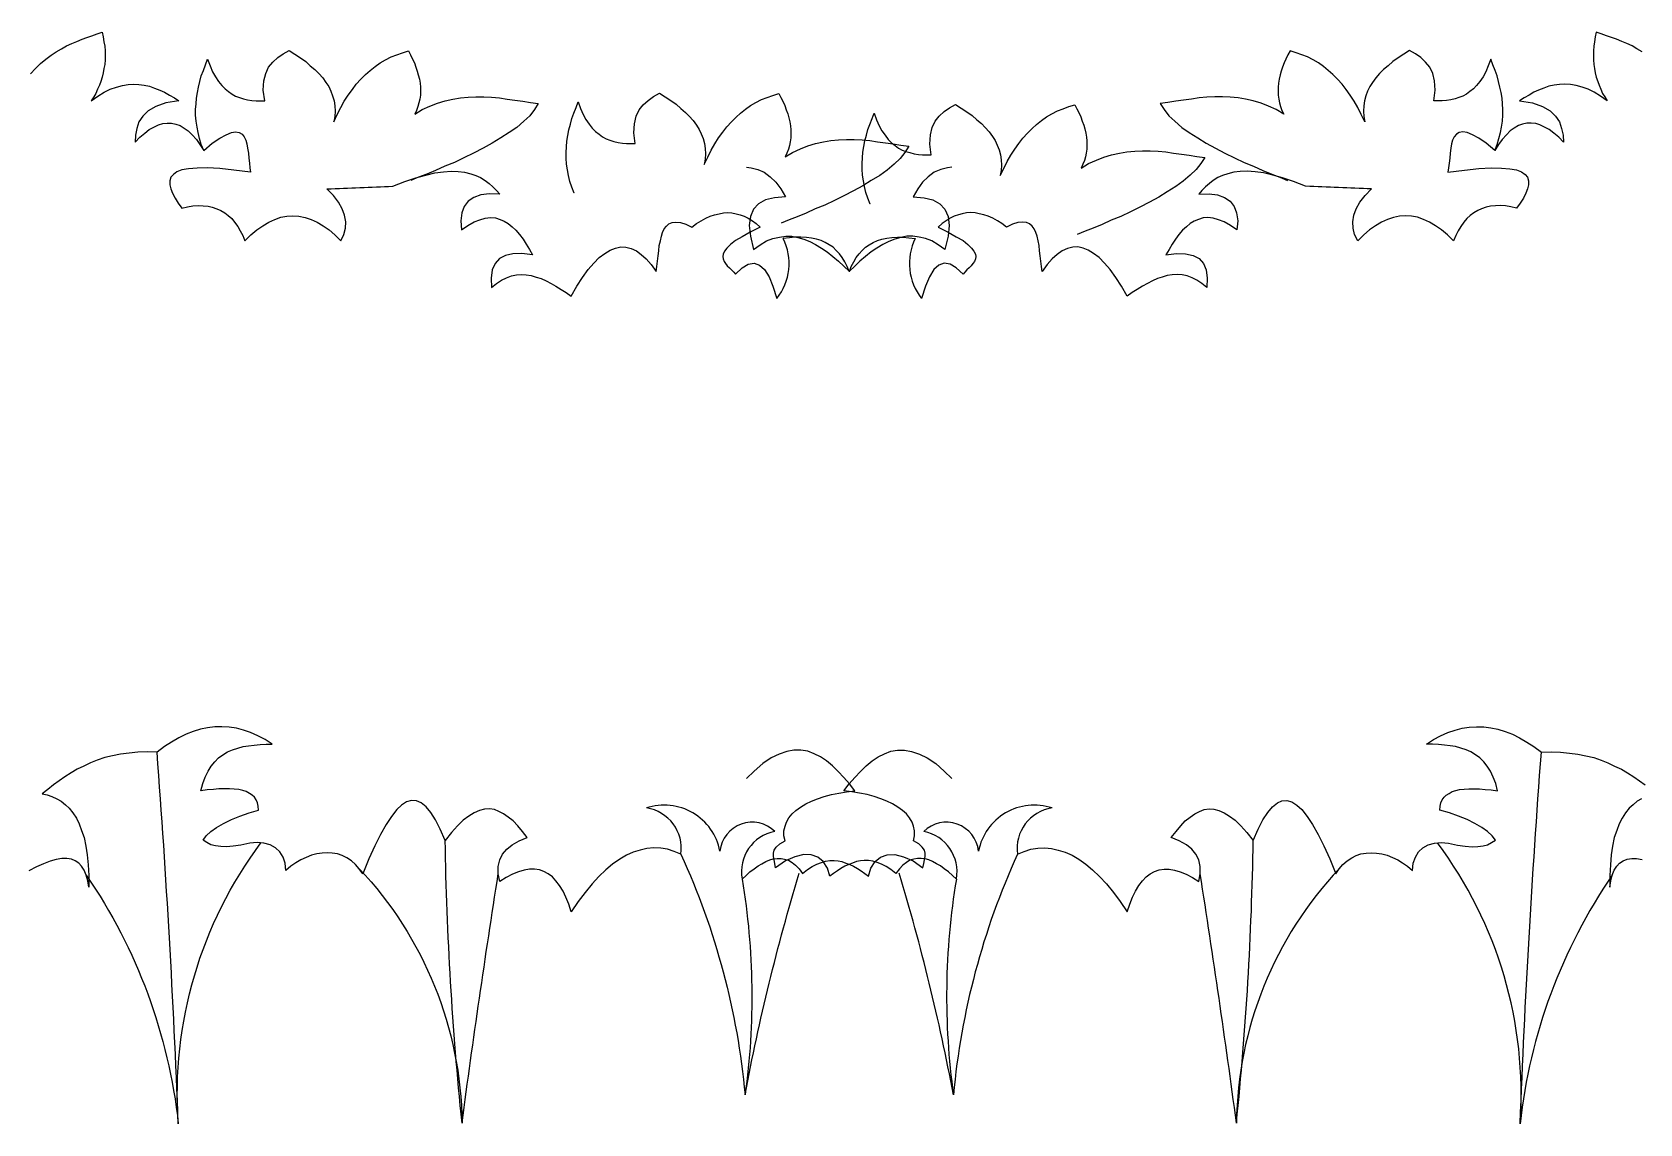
# Model space of a CAD drawing. Extents: x -24232 to 27340, y -23039 to 23489.
# Drawn here: x 10316 to 10945, y -22219 to -21792 of the extents above; entities that cross this region are included whole.
import ezdxf

# ---------------------------------------------------------------- set-up
doc = ezdxf.new("R2010")
doc.units = 0
doc.header["$LTSCALE"] = 10
doc.layers.add('3', color=3, linetype='CONTINUOUS')

msp = doc.modelspace()

# ---------------------------------------------------------------- linework, layer by layer
at = {"layer": '3', "color": 11}
for points in [[(10315.49, -21808.57), (10317.57, -21806.5), (10319.5, -21804.56), (10321.58, -21802.76), (10323.66, -21801.24), (10325.59, -21799.99), (10327.67, -21798.75), (10329.61, -21797.64), (10331.68, -21796.67), (10333.62, -21795.84), (10335.7, -21795.01), (10337.63, -21794.32), (10339.57, -21793.63), (10341.65, -21792.93), (10343.59, -21792.24), (10343.59, -21792.24), (10344, -21794.04), (10344.28, -21795.98), (10344.56, -21797.78), (10344.69, -21799.58), (10344.69, -21801.38), (10344.69, -21803.04), (10344.56, -21804.84), (10344.28, -21806.5), (10344, -21808.16), (10343.59, -21809.82), (10343.03, -21811.48), (10342.48, -21813), (10341.79, -21814.53), (10341.1, -21816.19), (10340.26, -21817.57), (10339.3, -21819.09), (10339.3, -21819.09), (10341.93, -21817.29), (10344.42, -21815.77), (10346.77, -21814.53), (10349.12, -21813.7), (10351.48, -21813.14), (10353.69, -21812.73), (10355.9, -21812.59), (10357.98, -21812.73), (10360.06, -21813), (10362.13, -21813.42), (10364.07, -21814.11), (10366.15, -21814.94), (10367.95, -21815.77), (10369.88, -21816.88), (10371.82, -21817.99), (10373.62, -21819.09), (10373.62, -21819.09), (10368.5, -21819.92), (10364.62, -21821.31), (10361.58, -21822.97), (10359.5, -21825.04), (10357.98, -21827.26), (10357.15, -21829.89), (10356.6, -21832.52), (10356.46, -21835.29), (10356.46, -21835.29), (10358.26, -21833.35), (10360.2, -21831.69), (10362, -21830.3), (10363.79, -21829.34), (10365.59, -21828.5), (10367.25, -21827.95), (10369.05, -21827.81), (10370.71, -21827.81), (10372.38, -21828.23), (10374.04, -21828.78), (10375.7, -21829.75), (10377.22, -21830.86), (10378.74, -21832.38), (10380.4, -21834.18), (10381.79, -21836.12), (10383.31, -21838.47), (10383.31, -21838.47), (10386.63, -21835.7), (10389.54, -21833.76), (10392.03, -21832.38), (10394.11, -21831.55), (10395.77, -21831.27), (10397.15, -21831.55), (10398.26, -21832.1), (10399.09, -21833.21), (10399.78, -21834.46), (10400.2, -21835.98), (10400.47, -21837.64), (10400.75, -21839.58), (10400.89, -21841.52), (10401.16, -21843.45), (10401.3, -21845.25), (10401.58, -21847.05), (10401.58, -21847.05), (10395.07, -21846.22), (10389.54, -21845.53), (10384.69, -21845.25), (10380.68, -21845.39), (10377.36, -21845.67), (10374.73, -21846.08), (10372.79, -21846.91), (10371.41, -21847.88), (10370.44, -21848.99), (10370.02, -21850.37), (10370.02, -21851.9), (10370.44, -21853.56), (10371.13, -21855.22), (10372.1, -21857.16), (10373.34, -21859.09), (10374.73, -21861.03), (10374.73, -21861.03), (10376.94, -21860.62), (10379.02, -21860.2), (10381.1, -21860.06), (10383.03, -21860.2), (10384.97, -21860.34), (10386.63, -21860.75), (10388.43, -21861.31), (10389.95, -21862), (10391.48, -21862.97), (10392.86, -21863.94), (10394.24, -21865.18), (10395.35, -21866.57), (10396.6, -21868.23), (10397.57, -21869.89), (10398.54, -21871.83), (10399.37, -21873.9), (10399.37, -21873.9), (10401.72, -21871.55), (10404.07, -21869.61), (10406.42, -21867.95), (10408.78, -21866.57), (10411.13, -21865.46), (10413.48, -21864.63), (10415.84, -21864.21), (10418.19, -21864.08), (10420.54, -21864.21), (10422.9, -21864.77), (10425.25, -21865.46), (10427.6, -21866.57), (10429.95, -21867.95), (10432.31, -21869.61), (10434.52, -21871.55), (10436.87, -21873.9), (10436.87, -21873.9), (10438.12, -21871.41), (10438.67, -21868.92), (10438.81, -21866.43), (10438.4, -21863.8), (10437.43, -21861.31), (10436.04, -21858.68), (10433.97, -21856.19), (10431.48, -21853.56), (10431.48, -21853.56), (10433.14, -21853.56), (10434.66, -21853.42), (10436.32, -21853.42), (10437.98, -21853.28), (10439.5, -21853.28), (10441.17, -21853.14), (10442.69, -21853.14), (10444.35, -21853), (10446.01, -21853), (10447.53, -21852.87), (10449.19, -21852.87), (10450.85, -21852.73), (10452.38, -21852.73), (10454.04, -21852.59), (10455.56, -21852.59), (10457.22, -21852.45), (10457.22, -21852.45), (10461.93, -21850.65), (10466.22, -21849.27), (10470.09, -21848.16), (10473.69, -21847.33), (10477.01, -21846.91), (10480.06, -21846.64), (10482.83, -21846.78), (10485.32, -21847.05), (10487.67, -21847.61), (10489.75, -21848.3), (10491.55, -21849.13), (10493.35, -21850.24), (10494.87, -21851.48), (10496.39, -21852.73), (10497.77, -21854.11), (10499.02, -21855.63), (10499.02, -21855.63), (10495.01, -21855.49), (10491.68, -21855.91), (10488.92, -21856.88), (10486.7, -21858.4), (10485.18, -21860.48), (10484.21, -21862.97), (10483.8, -21866.01), (10484.07, -21869.61), (10484.07, -21869.61), (10486.56, -21867.81), (10489.05, -21866.43), (10491.27, -21865.6), (10493.35, -21865.05), (10495.42, -21864.77), (10497.36, -21864.91), (10499.16, -21865.46), (10500.82, -21866.15), (10502.34, -21867.12), (10503.86, -21868.37), (10505.39, -21869.75), (10506.77, -21871.41), (10508.16, -21873.21), (10509.4, -21875.15), (10510.65, -21877.23), (10511.89, -21879.3), (10511.89, -21879.3), (10507.74, -21878.75), (10504.14, -21878.89), (10501.23, -21879.58), (10498.88, -21880.82), (10497.22, -21882.76), (10496.11, -21885.25), (10495.7, -21888.44), (10495.84, -21892.17), (10495.84, -21892.17), (10497.77, -21890.51), (10499.71, -21889.27), (10501.65, -21888.3), (10503.59, -21887.61), (10505.53, -21887.19), (10507.46, -21887.05), (10509.4, -21887.19), (10511.34, -21887.47), (10513.28, -21888.02), (10515.21, -21888.57), (10517.15, -21889.54), (10519.09, -21890.51), (10521.03, -21891.62), (10523.1, -21892.87), (10525.04, -21894.11), (10526.98, -21895.5), (10526.98, -21895.5), (10529.19, -21891.62), (10531.41, -21888.16), (10533.62, -21885.11), (10535.84, -21882.62), (10537.91, -21880.41), (10540.13, -21878.75), (10542.2, -21877.5), (10544.28, -21876.67), (10546.36, -21876.26), (10548.29, -21876.39), (10550.37, -21876.81), (10552.45, -21877.78), (10554.38, -21879.16), (10556.32, -21880.96), (10558.26, -21883.18), (10560.2, -21885.81), (10560.2, -21885.81), (10560.47, -21883.87), (10560.75, -21881.79), (10561.03, -21879.72), (10561.3, -21877.78), (10561.44, -21875.7), (10561.86, -21873.9), (10562.27, -21872.1), (10562.69, -21870.58), (10563.38, -21869.2), (10564.21, -21868.09), (10565.18, -21867.26), (10566.43, -21866.71), (10567.95, -21866.57), (10569.75, -21866.71), (10571.82, -21867.4), (10574.18, -21868.51), (10574.18, -21868.51), (10575.98, -21867.12), (10577.78, -21866.01), (10579.57, -21865.05), (10581.37, -21864.21), (10583.03, -21863.66), (10584.83, -21863.25), (10586.5, -21862.97), (10588.16, -21862.83), (10589.82, -21862.97), (10591.48, -21863.25), (10593, -21863.66), (10594.66, -21864.21), (10596.18, -21865.05), (10597.84, -21866.01), (10599.37, -21867.12), (10600.89, -21868.51), (10600.89, -21868.51), (10597.01, -21870.44), (10593.83, -21872.24), (10591.2, -21873.76), (10589.26, -21875.29), (10587.88, -21876.67), (10586.91, -21877.92), (10586.36, -21879.02), (10586.22, -21879.99), (10586.36, -21880.96), (10586.77, -21881.93), (10587.33, -21882.76), (10588.02, -21883.59), (10588.85, -21884.42), (10589.68, -21885.25), (10590.51, -21886.08), (10591.2, -21886.91), (10591.2, -21886.91), (10593.83, -21884.42), (10596.18, -21883.04), (10598.54, -21882.62), (10600.61, -21883.32), (10602.55, -21885.11), (10604.35, -21887.88), (10605.87, -21891.62), (10607.4, -21896.46)], [(10945.8, -21799.99), (10943.72, -21798.75), (10941.79, -21797.64), (10939.71, -21796.67), (10937.77, -21795.84), (10935.7, -21795.01), (10933.76, -21794.32), (10931.82, -21793.63), (10929.74, -21792.93), (10927.81, -21792.24), (10927.81, -21792.24), (10927.39, -21794.04), (10927.11, -21795.98), (10926.84, -21797.78), (10926.7, -21799.58), (10926.7, -21801.38), (10926.7, -21803.04), (10926.84, -21804.84), (10927.11, -21806.5), (10927.39, -21808.16), (10927.81, -21809.82), (10928.36, -21811.48), (10928.91, -21813), (10929.61, -21814.53), (10930.3, -21816.19), (10931.13, -21817.57), (10932.1, -21819.09), (10932.1, -21819.09), (10929.47, -21817.29), (10926.98, -21815.77), (10924.62, -21814.53), (10922.27, -21813.7), (10919.92, -21813.14), (10917.7, -21812.73), (10915.49, -21812.59), (10913.41, -21812.73), (10911.34, -21813), (10909.26, -21813.42), (10907.32, -21814.11), (10905.25, -21814.94), (10903.45, -21815.77), (10901.51, -21816.88), (10899.57, -21817.99), (10897.77, -21819.09), (10897.77, -21819.09), (10902.89, -21819.92), (10906.77, -21821.31), (10909.81, -21822.97), (10911.89, -21825.04), (10913.41, -21827.26), (10914.24, -21829.89), (10914.8, -21832.52), (10914.93, -21835.29), (10914.93, -21835.29), (10913.14, -21833.35), (10911.2, -21831.69), (10909.4, -21830.3), (10907.6, -21829.34), (10905.8, -21828.5), (10904.14, -21827.95), (10902.34, -21827.81), (10900.68, -21827.81), (10899.02, -21828.23), (10897.36, -21828.78), (10895.7, -21829.75), (10894.17, -21830.86), (10892.65, -21832.38), (10890.99, -21834.18), (10889.61, -21836.12), (10888.08, -21838.47), (10888.08, -21838.47), (10884.76, -21835.7), (10881.85, -21833.76), (10879.36, -21832.38), (10877.29, -21831.55), (10875.63, -21831.27), (10874.24, -21831.55), (10873.14, -21832.1), (10872.3, -21833.21), (10871.61, -21834.46), (10871.2, -21835.98), (10870.92, -21837.64), (10870.64, -21839.58), (10870.51, -21841.52), (10870.23, -21843.45), (10870.09, -21845.25), (10869.81, -21847.05), (10869.81, -21847.05), (10876.32, -21846.22), (10881.85, -21845.53), (10886.7, -21845.25), (10890.71, -21845.39), (10894.03, -21845.67), (10896.66, -21846.08), (10898.6, -21846.91), (10899.99, -21847.88), (10900.96, -21848.99), (10901.37, -21850.37), (10901.37, -21851.9), (10900.96, -21853.56), (10900.26, -21855.22), (10899.29, -21857.16), (10898.05, -21859.09), (10896.66, -21861.03), (10896.66, -21861.03), (10894.45, -21860.62), (10892.37, -21860.2), (10890.3, -21860.06), (10888.36, -21860.2), (10886.42, -21860.34), (10884.76, -21860.75), (10882.96, -21861.31), (10881.44, -21862), (10879.92, -21862.97), (10878.53, -21863.94), (10877.15, -21865.18), (10876.04, -21866.57), (10874.8, -21868.23), (10873.83, -21869.89), (10872.86, -21871.83), (10872.03, -21873.9), (10872.03, -21873.9), (10869.67, -21871.55), (10867.32, -21869.61), (10864.97, -21867.95), (10862.62, -21866.57), (10860.26, -21865.46), (10857.91, -21864.63), (10855.56, -21864.21), (10853.2, -21864.08), (10850.85, -21864.21), (10848.5, -21864.77), (10846.15, -21865.46), (10843.79, -21866.57), (10841.44, -21867.95), (10839.09, -21869.61), (10836.87, -21871.55), (10834.52, -21873.9), (10834.52, -21873.9), (10833.27, -21871.41), (10832.72, -21868.92), (10832.58, -21866.43), (10833, -21863.8), (10833.97, -21861.31), (10835.35, -21858.68), (10837.43, -21856.19), (10839.92, -21853.56), (10839.92, -21853.56), (10838.26, -21853.56), (10836.73, -21853.42), (10835.07, -21853.42), (10833.41, -21853.28), (10831.89, -21853.28), (10830.23, -21853.14), (10828.71, -21853.14), (10827.04, -21853), (10825.38, -21853), (10823.86, -21852.87), (10822.2, -21852.87), (10820.54, -21852.73), (10819.02, -21852.73), (10817.36, -21852.59), (10815.83, -21852.59), (10814.17, -21852.45), (10814.17, -21852.45), (10809.47, -21850.65), (10805.18, -21849.27), (10801.3, -21848.16), (10797.7, -21847.33), (10794.38, -21846.91), (10791.34, -21846.64), (10788.57, -21846.78), (10786.08, -21847.05), (10783.72, -21847.61), (10781.65, -21848.3), (10779.85, -21849.13), (10778.05, -21850.24), (10776.53, -21851.48), (10775, -21852.73), (10773.62, -21854.11), (10772.37, -21855.63), (10772.37, -21855.63), (10776.39, -21855.49), (10779.71, -21855.91), (10782.48, -21856.88), (10784.69, -21858.4), (10786.21, -21860.48), (10787.18, -21862.97), (10787.6, -21866.01), (10787.32, -21869.61), (10787.32, -21869.61), (10784.83, -21867.81), (10782.34, -21866.43), (10780.12, -21865.6), (10778.05, -21865.05), (10775.97, -21864.77), (10774.03, -21864.91), (10772.23, -21865.46), (10770.57, -21866.15), (10769.05, -21867.12), (10767.53, -21868.37), (10766.01, -21869.75), (10764.62, -21871.41), (10763.24, -21873.21), (10761.99, -21875.15), (10760.75, -21877.23), (10759.5, -21879.3), (10759.5, -21879.3), (10763.65, -21878.75), (10767.25, -21878.89), (10770.16, -21879.58), (10772.51, -21880.82), (10774.17, -21882.76), (10775.28, -21885.25), (10775.69, -21888.44), (10775.56, -21892.17), (10775.56, -21892.17), (10773.62, -21890.51), (10771.68, -21889.27), (10769.74, -21888.3), (10767.81, -21887.61), (10765.87, -21887.19), (10763.93, -21887.05), (10761.99, -21887.19), (10760.05, -21887.47), (10758.12, -21888.02), (10756.18, -21888.57), (10754.24, -21889.54), (10752.3, -21890.51), (10750.37, -21891.62), (10748.29, -21892.87), (10746.35, -21894.11), (10744.41, -21895.5), (10744.41, -21895.5), (10742.2, -21891.62), (10739.99, -21888.16), (10737.77, -21885.11), (10735.56, -21882.62), (10733.48, -21880.41), (10731.27, -21878.75), (10729.19, -21877.5), (10727.11, -21876.67), (10725.04, -21876.26), (10723.1, -21876.39), (10721.02, -21876.81), (10718.95, -21877.78), (10717.01, -21879.16), (10715.07, -21880.96), (10713.13, -21883.18), (10711.2, -21885.81), (10711.2, -21885.81), (10710.92, -21883.87), (10710.64, -21881.79), (10710.37, -21879.72), (10710.09, -21877.78), (10709.95, -21875.7), (10709.54, -21873.9), (10709.12, -21872.1), (10708.7, -21870.58), (10708.01, -21869.2), (10707.18, -21868.09), (10706.21, -21867.26), (10704.97, -21866.71), (10703.45, -21866.57), (10701.65, -21866.71), (10699.57, -21867.4), (10697.22, -21868.51), (10697.22, -21868.51), (10695.42, -21867.12), (10693.62, -21866.01), (10691.82, -21865.05), (10690.02, -21864.21), (10688.36, -21863.66), (10686.56, -21863.25), (10684.9, -21862.97), (10683.24, -21862.83), (10681.58, -21862.97), (10679.92, -21863.25), (10678.39, -21863.66), (10676.73, -21864.21), (10675.21, -21865.05), (10673.55, -21866.01), (10672.03, -21867.12), (10670.5, -21868.51), (10670.5, -21868.51), (10674.38, -21870.44), (10677.56, -21872.24), (10680.19, -21873.76), (10682.13, -21875.29), (10683.51, -21876.67), (10684.48, -21877.92), (10685.04, -21879.02), (10685.17, -21879.99), (10685.04, -21880.96), (10684.62, -21881.93), (10684.07, -21882.76), (10683.38, -21883.59), (10682.55, -21884.42), (10681.71, -21885.25), (10680.88, -21886.08), (10680.19, -21886.91), (10680.19, -21886.91), (10677.56, -21884.42), (10675.21, -21883.04), (10672.86, -21882.62), (10670.78, -21883.32), (10668.84, -21885.11), (10667.04, -21887.88), (10665.52, -21891.62), (10664, -21896.46)], [(10383.31, -21838.47), (10383.31, -21838.47), (10382.34, -21836.12), (10381.65, -21833.9), (10381.1, -21831.55), (10380.68, -21829.34), (10380.27, -21827.12), (10380.13, -21824.77), (10380.13, -21822.55), (10380.27, -21820.34), (10380.4, -21818.12), (10380.82, -21815.91), (10381.23, -21813.7), (10381.79, -21811.48), (10382.34, -21809.27), (10383.17, -21807.19), (10384, -21804.98), (10384.83, -21802.76), (10384.83, -21802.76), (10385.8, -21805.39), (10386.77, -21807.74), (10387.88, -21809.68), (10389.12, -21811.48), (10390.37, -21813.14), (10391.61, -21814.39), (10393, -21815.49), (10394.38, -21816.46), (10395.77, -21817.29), (10397.29, -21817.85), (10398.81, -21818.26), (10400.47, -21818.68), (10402.13, -21818.95), (10403.79, -21819.09), (10405.46, -21819.09), (10407.12, -21819.09), (10407.12, -21819.09), (10406.56, -21814.94), (10406.84, -21811.34), (10407.53, -21808.44), (10408.64, -21805.94), (10410.3, -21804.01), (10412.24, -21802.21), (10414.31, -21800.68), (10416.67, -21799.44), (10416.67, -21799.44), (10418.88, -21800.82), (10421.1, -21802.35), (10423.17, -21803.73), (10424.97, -21805.39), (10426.77, -21806.91), (10428.29, -21808.44), (10429.82, -21810.1), (10431.06, -21811.9), (10432.17, -21813.56), (10433, -21815.36), (10433.69, -21817.16), (10434.24, -21819.09), (10434.52, -21821.03), (10434.66, -21823.11), (10434.52, -21825.18), (10434.11, -21827.26), (10434.11, -21827.26), (10435.49, -21824.49), (10436.87, -21821.72), (10438.26, -21819.23), (10439.78, -21816.88), (10441.44, -21814.66), (10442.96, -21812.59), (10444.76, -21810.65), (10446.56, -21808.85), (10448.36, -21807.19), (10450.3, -21805.67), (10452.24, -21804.28), (10454.31, -21803.04), (10456.53, -21801.93), (10458.74, -21801.1), (10460.96, -21800.27), (10463.31, -21799.58), (10463.31, -21799.58), (10464.14, -21801.1), (10464.97, -21802.76), (10465.66, -21804.28), (10466.22, -21805.94), (10466.77, -21807.47), (10467.19, -21808.99), (10467.6, -21810.65), (10467.88, -21812.17), (10468.02, -21813.7), (10468.02, -21815.22), (10468.02, -21816.88), (10467.74, -21818.4), (10467.46, -21819.92), (10467.05, -21821.31), (10466.49, -21822.83), (10465.8, -21824.35), (10465.8, -21824.35), (10468.71, -21822.55), (10471.75, -21821.17), (10474.66, -21820.06), (10477.71, -21819.09), (10480.75, -21818.4), (10483.66, -21817.99), (10486.7, -21817.71), (10489.75, -21817.57), (10492.79, -21817.57), (10495.84, -21817.71), (10498.88, -21817.99), (10501.93, -21818.4), (10504.97, -21818.82), (10508.02, -21819.23), (10511.06, -21819.79), (10514.11, -21820.2), (10514.11, -21820.2), (10512.58, -21822.55), (10510.79, -21824.91), (10508.43, -21827.12), (10505.66, -21829.47), (10502.76, -21831.55), (10499.44, -21833.63), (10496.11, -21835.7), (10492.52, -21837.64), (10488.78, -21839.58), (10485.04, -21841.38), (10481.3, -21843.18), (10477.57, -21844.7), (10473.97, -21846.36), (10470.51, -21847.74), (10467.32, -21848.99), (10464.28, -21850.24)], [(10888.08, -21838.47), (10888.08, -21838.47), (10889.05, -21836.12), (10889.74, -21833.9), (10890.3, -21831.55), (10890.71, -21829.34), (10891.13, -21827.12), (10891.27, -21824.77), (10891.27, -21822.55), (10891.13, -21820.34), (10890.99, -21818.12), (10890.57, -21815.91), (10890.16, -21813.7), (10889.61, -21811.48), (10889.05, -21809.27), (10888.22, -21807.19), (10887.39, -21804.98), (10886.56, -21802.76), (10886.56, -21802.76), (10885.59, -21805.39), (10884.62, -21807.74), (10883.52, -21809.68), (10882.27, -21811.48), (10881.02, -21813.14), (10879.78, -21814.39), (10878.39, -21815.49), (10877.01, -21816.46), (10875.63, -21817.29), (10874.1, -21817.85), (10872.58, -21818.26), (10870.92, -21818.68), (10869.26, -21818.95), (10867.6, -21819.09), (10865.94, -21819.09), (10864.28, -21819.09), (10864.28, -21819.09), (10864.83, -21814.94), (10864.55, -21811.34), (10863.86, -21808.44), (10862.75, -21805.94), (10861.09, -21804.01), (10859.16, -21802.21), (10857.08, -21800.68), (10854.73, -21799.44), (10854.73, -21799.44), (10852.51, -21800.82), (10850.3, -21802.35), (10848.22, -21803.73), (10846.42, -21805.39), (10844.62, -21806.91), (10843.1, -21808.44), (10841.58, -21810.1), (10840.33, -21811.9), (10839.22, -21813.56), (10838.39, -21815.36), (10837.7, -21817.16), (10837.15, -21819.09), (10836.87, -21821.03), (10836.73, -21823.11), (10836.87, -21825.18), (10837.29, -21827.26), (10837.29, -21827.26), (10835.9, -21824.49), (10834.52, -21821.72), (10833.13, -21819.23), (10831.61, -21816.88), (10829.95, -21814.66), (10828.43, -21812.59), (10826.63, -21810.65), (10824.83, -21808.85), (10823.03, -21807.19), (10821.09, -21805.67), (10819.16, -21804.28), (10817.08, -21803.04), (10814.86, -21801.93), (10812.65, -21801.1), (10810.44, -21800.27), (10808.08, -21799.58), (10808.08, -21799.58), (10807.25, -21801.1), (10806.42, -21802.76), (10805.73, -21804.28), (10805.18, -21805.94), (10804.62, -21807.47), (10804.21, -21808.99), (10803.79, -21810.65), (10803.52, -21812.17), (10803.38, -21813.7), (10803.38, -21815.22), (10803.38, -21816.88), (10803.65, -21818.4), (10803.93, -21819.92), (10804.35, -21821.31), (10804.9, -21822.83), (10805.59, -21824.35), (10805.59, -21824.35), (10802.68, -21822.55), (10799.64, -21821.17), (10796.73, -21820.06), (10793.69, -21819.09), (10790.64, -21818.4), (10787.74, -21817.99), (10784.69, -21817.71), (10781.65, -21817.57), (10778.6, -21817.57), (10775.56, -21817.71), (10772.51, -21817.99), (10769.47, -21818.4), (10766.42, -21818.82), (10763.38, -21819.23), (10760.33, -21819.79), (10757.29, -21820.2), (10757.29, -21820.2), (10758.81, -21822.55), (10760.61, -21824.91), (10762.96, -21827.12), (10765.73, -21829.47), (10768.64, -21831.55), (10771.96, -21833.63), (10775.28, -21835.7), (10778.88, -21837.64), (10782.62, -21839.58), (10786.35, -21841.38), (10790.09, -21843.18), (10793.83, -21844.7), (10797.43, -21846.36), (10800.89, -21847.74), (10804.07, -21848.99), (10807.11, -21850.24)], [(10528.17, -21855.17), (10528.17, -21855.17), (10527.2, -21852.82), (10526.51, -21850.6), (10525.96, -21848.25), (10525.54, -21846.03), (10525.13, -21843.82), (10524.99, -21841.47), (10524.99, -21839.25), (10525.13, -21837.04), (10525.27, -21834.82), (10525.68, -21832.61), (10526.1, -21830.39), (10526.65, -21828.18), (10527.2, -21825.96), (10528.03, -21823.89), (10528.86, -21821.67), (10529.69, -21819.46), (10529.69, -21819.46), (10530.66, -21822.09), (10531.63, -21824.44), (10532.74, -21826.38), (10533.99, -21828.18), (10535.23, -21829.84), (10536.48, -21831.09), (10537.86, -21832.19), (10539.24, -21833.16), (10540.63, -21833.99), (10542.15, -21834.55), (10543.67, -21834.96), (10545.34, -21835.38), (10547, -21835.65), (10548.66, -21835.79), (10550.32, -21835.79), (10551.98, -21835.79), (10551.98, -21835.79), (10551.43, -21831.64), (10551.7, -21828.04), (10552.39, -21825.13), (10553.5, -21822.64), (10555.16, -21820.7), (10557.1, -21818.91), (10559.18, -21817.38), (10561.53, -21816.14), (10561.53, -21816.14), (10563.74, -21817.52), (10565.96, -21819.04), (10568.03, -21820.43), (10569.83, -21822.09), (10571.63, -21823.61), (10573.16, -21825.13), (10574.68, -21826.79), (10575.92, -21828.59), (10577.03, -21830.26), (10577.86, -21832.05), (10578.55, -21833.85), (10579.11, -21835.79), (10579.38, -21837.73), (10579.52, -21839.81), (10579.38, -21841.88), (10578.97, -21843.96), (10578.97, -21843.96), (10580.35, -21841.19), (10581.74, -21838.42), (10583.12, -21835.93), (10584.64, -21833.58), (10586.3, -21831.36), (10587.83, -21829.29), (10589.63, -21827.35), (10591.43, -21825.55), (10593.22, -21823.89), (10595.16, -21822.37), (10597.1, -21820.98), (10599.18, -21819.74), (10601.39, -21818.63), (10603.61, -21817.8), (10605.82, -21816.97), (10608.17, -21816.28), (10608.17, -21816.28), (10609, -21817.8), (10609.83, -21819.46), (10610.53, -21820.98), (10611.08, -21822.64), (10611.63, -21824.17), (10612.05, -21825.69), (10612.46, -21827.35), (10612.74, -21828.87), (10612.88, -21830.39), (10612.88, -21831.92), (10612.88, -21833.58), (10612.6, -21835.1), (10612.33, -21836.62), (10611.91, -21838.01), (10611.36, -21839.53), (10610.66, -21841.05), (10610.66, -21841.05), (10613.57, -21839.25), (10616.62, -21837.87), (10619.52, -21836.76), (10622.57, -21835.79), (10625.61, -21835.1), (10628.52, -21834.68), (10631.56, -21834.41), (10634.61, -21834.27), (10637.65, -21834.27), (10640.7, -21834.41), (10643.74, -21834.68), (10646.79, -21835.1), (10649.83, -21835.51), (10652.88, -21835.93), (10655.92, -21836.48), (10658.97, -21836.9), (10658.97, -21836.9), (10657.45, -21839.25), (10655.65, -21841.6), (10653.29, -21843.82), (10650.53, -21846.17), (10647.62, -21848.25), (10644.3, -21850.32), (10640.98, -21852.4), (10637.38, -21854.34), (10633.64, -21856.28), (10629.9, -21858.08), (10626.17, -21859.87), (10622.43, -21861.4), (10618.83, -21863.06), (10615.37, -21864.44), (10612.19, -21865.69), (10609.14, -21866.93)], [(10643.91, -21859.58), (10643.91, -21859.58), (10642.95, -21857.22), (10642.25, -21855.01), (10641.7, -21852.66), (10641.28, -21850.44), (10640.87, -21848.23), (10640.73, -21845.88), (10640.73, -21843.66), (10640.87, -21841.45), (10641.01, -21839.23), (10641.42, -21837.02), (10641.84, -21834.8), (10642.39, -21832.59), (10642.95, -21830.37), (10643.78, -21828.3), (10644.61, -21826.08), (10645.44, -21823.87), (10645.44, -21823.87), (10646.41, -21826.5), (10647.37, -21828.85), (10648.48, -21830.79), (10649.73, -21832.59), (10650.97, -21834.25), (10652.22, -21835.49), (10653.6, -21836.6), (10654.99, -21837.57), (10656.37, -21838.4), (10657.89, -21838.95), (10659.42, -21839.37), (10661.08, -21839.79), (10662.74, -21840.06), (10664.4, -21840.2), (10666.06, -21840.2), (10667.72, -21840.2), (10667.72, -21840.2), (10667.17, -21836.05), (10667.44, -21832.45), (10668.14, -21829.54), (10669.24, -21827.05), (10670.9, -21825.11), (10672.84, -21823.31), (10674.92, -21821.79), (10677.27, -21820.55), (10677.27, -21820.55), (10679.49, -21821.93), (10681.7, -21823.45), (10683.78, -21824.84), (10685.58, -21826.5), (10687.38, -21828.02), (10688.9, -21829.54), (10690.42, -21831.2), (10691.67, -21833), (10692.77, -21834.66), (10693.6, -21836.46), (10694.3, -21838.26), (10694.85, -21840.2), (10695.13, -21842.14), (10695.26, -21844.21), (10695.13, -21846.29), (10694.71, -21848.37), (10694.71, -21848.37), (10696.1, -21845.6), (10697.48, -21842.83), (10698.86, -21840.34), (10700.39, -21837.99), (10702.05, -21835.77), (10703.57, -21833.7), (10705.37, -21831.76), (10707.17, -21829.96), (10708.97, -21828.3), (10710.9, -21826.77), (10712.84, -21825.39), (10714.92, -21824.15), (10717.13, -21823.04), (10719.35, -21822.21), (10721.56, -21821.38), (10723.92, -21820.68), (10723.92, -21820.68), (10724.75, -21822.21), (10725.58, -21823.87), (10726.27, -21825.39), (10726.82, -21827.05), (10727.38, -21828.57), (10727.79, -21830.1), (10728.21, -21831.76), (10728.48, -21833.28), (10728.62, -21834.8), (10728.62, -21836.33), (10728.62, -21837.99), (10728.34, -21839.51), (10728.07, -21841.03), (10727.65, -21842.42), (10727.1, -21843.94), (10726.41, -21845.46), (10726.41, -21845.46), (10729.31, -21843.66), (10732.36, -21842.28), (10735.27, -21841.17), (10738.31, -21840.2), (10741.36, -21839.51), (10744.26, -21839.09), (10747.31, -21838.82), (10750.35, -21838.68), (10753.4, -21838.68), (10756.44, -21838.82), (10759.49, -21839.09), (10762.53, -21839.51), (10765.58, -21839.92), (10768.62, -21840.34), (10771.67, -21840.89), (10774.71, -21841.31), (10774.71, -21841.31), (10773.19, -21843.66), (10771.39, -21846.01), (10769.04, -21848.23), (10766.27, -21850.58), (10763.36, -21852.66), (10760.04, -21854.73), (10756.72, -21856.81), (10753.12, -21858.75), (10749.38, -21860.69), (10745.65, -21862.48), (10741.91, -21864.28), (10738.17, -21865.81), (10734.57, -21867.47), (10731.11, -21868.85), (10727.93, -21870.1), (10724.88, -21871.34)], [(10595.58, -21845.09), (10597.3, -21845.25), (10599.93, -21845.94), (10602.42, -21847.05), (10604.78, -21848.85), (10606.99, -21850.93), (10608.93, -21853.56), (10610.73, -21856.6), (10610.73, -21856.6), (10606.44, -21857.02), (10602.98, -21857.85), (10600.21, -21859.37), (10598.27, -21861.45), (10597.03, -21864.35), (10596.61, -21867.81), (10597.03, -21872.1), (10598.27, -21877.23), (10598.27, -21877.23), (10600.9, -21875.43), (10603.39, -21873.9), (10605.88, -21872.93), (10608.37, -21872.38), (10610.87, -21872.1), (10613.22, -21872.1), (10615.57, -21872.52), (10617.92, -21873.21), (10620.28, -21874.18), (10622.49, -21875.29), (10624.85, -21876.67), (10627.06, -21878.19), (10629.27, -21879.99), (10631.49, -21881.79), (10633.57, -21883.73), (10635.78, -21885.81), (10635.78, -21885.81), (10636.47, -21883.87), (10637.44, -21882.07), (10638.41, -21880.41), (10639.52, -21878.89), (10640.76, -21877.64), (10642.01, -21876.39), (10643.53, -21875.43), (10645.05, -21874.46), (10646.71, -21873.76), (10648.51, -21873.21), (10650.45, -21872.8), (10652.39, -21872.52), (10654.6, -21872.38), (10656.82, -21872.38), (10659.03, -21872.66), (10661.52, -21872.93)], [(10675.81, -21845.09), (10674.09, -21845.25), (10671.46, -21845.94), (10668.97, -21847.05), (10666.62, -21848.85), (10664.4, -21850.93), (10662.47, -21853.56), (10660.67, -21856.6), (10660.67, -21856.6), (10664.96, -21857.02), (10668.42, -21857.85), (10671.18, -21859.37), (10673.12, -21861.45), (10674.37, -21864.35), (10674.78, -21867.81), (10674.37, -21872.1), (10673.12, -21877.23), (10673.12, -21877.23), (10670.49, -21875.43), (10668, -21873.9), (10665.51, -21872.93), (10663.02, -21872.38), (10660.53, -21872.1), (10658.17, -21872.1), (10655.82, -21872.52), (10653.47, -21873.21), (10651.12, -21874.18), (10648.9, -21875.29), (10646.55, -21876.67), (10644.33, -21878.19), (10642.12, -21879.99), (10639.9, -21881.79), (10637.83, -21883.73), (10635.61, -21885.81), (10635.61, -21885.81), (10634.92, -21883.87), (10633.95, -21882.07), (10632.98, -21880.41), (10631.88, -21878.89), (10630.63, -21877.64), (10629.39, -21876.39), (10627.86, -21875.43), (10626.34, -21874.46), (10624.68, -21873.76), (10622.88, -21873.21), (10620.94, -21872.8), (10619, -21872.52), (10616.79, -21872.38), (10614.58, -21872.38), (10612.36, -21872.66), (10609.87, -21872.93)], [(10569.89, -22113.77), (10569.89, -22113.77), (10567.26, -22112.66), (10564.63, -22111.83), (10562, -22111.41), (10559.23, -22111.28), (10556.6, -22111.55), (10553.97, -22112.11), (10551.2, -22112.94), (10548.57, -22114.18), (10545.94, -22115.7), (10543.17, -22117.64), (10540.54, -22119.86), (10537.78, -22122.49), (10535.15, -22125.39), (10532.38, -22128.72), (10529.75, -22132.31), (10526.98, -22136.33), (10526.98, -22136.33), (10526.01, -22133.28), (10524.9, -22130.51), (10523.8, -22128.16), (10522.41, -22125.95), (10521.03, -22124.15), (10519.64, -22122.63), (10517.98, -22121.38), (10516.32, -22120.55), (10514.52, -22119.86), (10512.58, -22119.58), (10510.65, -22119.58), (10508.57, -22120), (10506.36, -22120.69), (10504, -22121.52), (10501.51, -22122.9), (10499.02, -22124.42), (10499.02, -22124.42), (10498.47, -22121.38), (10498.47, -22118.61), (10499.02, -22115.98), (10500.13, -22113.77), (10501.79, -22111.83), (10503.86, -22110.03), (10506.63, -22108.51), (10509.82, -22107.26), (10509.82, -22107.26), (10507.88, -22104.91), (10506.08, -22102.69), (10504.28, -22100.76), (10502.34, -22099.23), (10500.54, -22097.99), (10498.74, -22097.02), (10496.94, -22096.33), (10495.01, -22096.05), (10493.07, -22096.19), (10491.13, -22096.6), (10489.05, -22097.57), (10486.98, -22098.82), (10484.76, -22100.48), (10482.55, -22102.69), (10480.2, -22105.32), (10477.71, -22108.37), (10477.71, -22108.37), (10475.77, -22103.94), (10473.97, -22100.34), (10472.03, -22097.43), (10470.23, -22095.22), (10468.29, -22093.7), (10466.49, -22092.87), (10464.56, -22092.73), (10462.62, -22093.28), (10460.68, -22094.53), (10458.74, -22096.33), (10456.67, -22098.96), (10454.59, -22102.14), (10452.38, -22106.02), (10450.16, -22110.45), (10447.81, -22115.57), (10445.46, -22121.38), (10445.46, -22121.38), (10444.07, -22119.44), (10442.69, -22117.78), (10441.03, -22116.4), (10439.23, -22115.15), (10437.43, -22114.32), (10435.63, -22113.63), (10433.55, -22113.35), (10431.61, -22113.21), (10429.54, -22113.35), (10427.46, -22113.63), (10425.39, -22114.18), (10423.31, -22115.01), (10421.23, -22115.98), (10419.3, -22117.09), (10417.36, -22118.47), (10415.42, -22120.13), (10415.42, -22120.13), (10415.14, -22117.23), (10414.31, -22114.87), (10413.07, -22112.8), (10411.41, -22111.28), (10409.33, -22110.03), (10406.84, -22109.48), (10404.21, -22109.2), (10401.3, -22109.48), (10401.3, -22109.48), (10397.84, -22110.17), (10394.8, -22110.58), (10392.17, -22110.86), (10389.95, -22110.72), (10387.88, -22110.45), (10386.08, -22110.03), (10384.56, -22109.2), (10383.03, -22108.23), (10383.03, -22108.23), (10384.28, -22106.57), (10386.08, -22104.91), (10388.29, -22103.25), (10391.06, -22101.73), (10394.11, -22100.2), (10397.43, -22098.82), (10401.03, -22097.57), (10404.76, -22096.47), (10404.76, -22096.47), (10404.63, -22094.94), (10404.35, -22093.7), (10403.79, -22092.45), (10403.1, -22091.48), (10402.27, -22090.65), (10401.16, -22089.96), (10399.92, -22089.27), (10398.54, -22088.85), (10397.01, -22088.44), (10395.21, -22088.3), (10393.41, -22088.16), (10391.34, -22088.16), (10389.26, -22088.16), (10387.05, -22088.44), (10384.69, -22088.58), (10382.2, -22088.99), (10382.2, -22088.99), (10382.89, -22086.09), (10383.86, -22083.59), (10384.97, -22081.24), (10386.22, -22079.3), (10387.6, -22077.64), (10389.12, -22076.12), (10390.78, -22074.87), (10392.58, -22073.77), (10394.52, -22072.94), (10396.6, -22072.24), (10398.67, -22071.69), (10400.75, -22071.41), (10402.96, -22071.14), (10405.32, -22070.86), (10407.67, -22070.72), (10410.02, -22070.72), (10410.02, -22070.72), (10407.25, -22068.92), (10404.49, -22067.4), (10401.58, -22066.15), (10398.81, -22065.19), (10396.04, -22064.49), (10393.28, -22064.08), (10390.37, -22063.94), (10387.6, -22063.94), (10384.83, -22064.35), (10382.06, -22064.91), (10379.16, -22065.74), (10376.39, -22066.85), (10373.62, -22068.23), (10370.71, -22069.89), (10367.95, -22071.69), (10365.04, -22073.91), (10365.04, -22073.91), (10361.16, -22073.77), (10357.57, -22073.91), (10354.11, -22074.18), (10350.78, -22074.6), (10347.6, -22075.29), (10344.56, -22075.98), (10341.65, -22076.95), (10339.02, -22078.06), (10336.39, -22079.3), (10333.76, -22080.55), (10331.41, -22081.93), (10328.92, -22083.46), (10326.7, -22085.12), (10324.49, -22086.64), (10322.27, -22088.44), (10320.06, -22090.1), (10320.06, -22090.1), (10322.13, -22090.51), (10323.93, -22091.21), (10325.87, -22092.04), (10327.53, -22093.01), (10329.19, -22094.39), (10330.71, -22095.77), (10332.1, -22097.57), (10333.48, -22099.65), (10334.59, -22101.86), (10335.56, -22104.49), (10336.53, -22107.26), (10337.22, -22110.58), (10337.77, -22114.04), (10338.05, -22117.92), (10338.33, -22122.07), (10338.33, -22126.64), (10338.33, -22126.64), (10337.91, -22124.15), (10337.36, -22121.93), (10336.53, -22120), (10335.56, -22118.47), (10334.45, -22117.23), (10333.07, -22116.4), (10331.54, -22115.7), (10329.75, -22115.43), (10327.81, -22115.43), (10325.59, -22115.84), (10323.24, -22116.54), (10320.61, -22117.5), (10317.84, -22118.75), (10314.94, -22120.27)], [(10701.51, -22113.77), (10701.51, -22113.77), (10704.14, -22112.66), (10706.77, -22111.83), (10709.4, -22111.41), (10712.16, -22111.28), (10714.79, -22111.55), (10717.42, -22112.11), (10720.19, -22112.94), (10722.82, -22114.18), (10725.45, -22115.7), (10728.22, -22117.64), (10730.85, -22119.86), (10733.62, -22122.49), (10736.25, -22125.39), (10739.02, -22128.72), (10741.65, -22132.31), (10744.41, -22136.33), (10744.41, -22136.33), (10745.38, -22133.28), (10746.49, -22130.51), (10747.6, -22128.16), (10748.98, -22125.95), (10750.37, -22124.15), (10751.75, -22122.63), (10753.41, -22121.38), (10755.07, -22120.55), (10756.87, -22119.86), (10758.81, -22119.58), (10760.75, -22119.58), (10762.82, -22120), (10765.04, -22120.69), (10767.39, -22121.52), (10769.88, -22122.9), (10772.37, -22124.42), (10772.37, -22124.42), (10772.93, -22121.38), (10772.93, -22118.61), (10772.37, -22115.98), (10771.27, -22113.77), (10769.6, -22111.83), (10767.53, -22110.03), (10764.76, -22108.51), (10761.58, -22107.26), (10761.58, -22107.26), (10763.51, -22104.91), (10765.31, -22102.69), (10767.11, -22100.76), (10769.05, -22099.23), (10770.85, -22097.99), (10772.65, -22097.02), (10774.45, -22096.33), (10776.39, -22096.05), (10778.32, -22096.19), (10780.26, -22096.6), (10782.34, -22097.57), (10784.41, -22098.82), (10786.63, -22100.48), (10788.84, -22102.69), (10791.2, -22105.32), (10793.69, -22108.37), (10793.69, -22108.37), (10795.63, -22103.94), (10797.43, -22100.34), (10799.36, -22097.43), (10801.16, -22095.22), (10803.1, -22093.7), (10804.9, -22092.87), (10806.84, -22092.73), (10808.77, -22093.28), (10810.71, -22094.53), (10812.65, -22096.33), (10814.73, -22098.96), (10816.8, -22102.14), (10819.02, -22106.02), (10821.23, -22110.45), (10823.58, -22115.57), (10825.94, -22121.38), (10825.94, -22121.38), (10827.32, -22119.44), (10828.71, -22117.78), (10830.37, -22116.4), (10832.17, -22115.15), (10833.97, -22114.32), (10835.76, -22113.63), (10837.84, -22113.35), (10839.78, -22113.21), (10841.85, -22113.35), (10843.93, -22113.63), (10846.01, -22114.18), (10848.08, -22115.01), (10850.16, -22115.98), (10852.1, -22117.09), (10854.03, -22118.47), (10855.97, -22120.13), (10855.97, -22120.13), (10856.25, -22117.23), (10857.08, -22114.87), (10858.33, -22112.8), (10859.99, -22111.28), (10862.06, -22110.03), (10864.55, -22109.48), (10867.18, -22109.2), (10870.09, -22109.48), (10870.09, -22109.48), (10873.55, -22110.17), (10876.6, -22110.58), (10879.23, -22110.86), (10881.44, -22110.72), (10883.52, -22110.45), (10885.32, -22110.03), (10886.84, -22109.2), (10888.36, -22108.23), (10888.36, -22108.23), (10887.11, -22106.57), (10885.32, -22104.91), (10883.1, -22103.25), (10880.33, -22101.73), (10877.29, -22100.2), (10873.97, -22098.82), (10870.37, -22097.57), (10866.63, -22096.47), (10866.63, -22096.47), (10866.77, -22094.94), (10867.05, -22093.7), (10867.6, -22092.45), (10868.29, -22091.48), (10869.12, -22090.65), (10870.23, -22089.96), (10871.47, -22089.27), (10872.86, -22088.85), (10874.38, -22088.44), (10876.18, -22088.3), (10877.98, -22088.16), (10880.06, -22088.16), (10882.13, -22088.16), (10884.35, -22088.44), (10886.7, -22088.58), (10889.19, -22088.99), (10889.19, -22088.99), (10888.5, -22086.09), (10887.53, -22083.59), (10886.42, -22081.24), (10885.18, -22079.3), (10883.79, -22077.64), (10882.27, -22076.12), (10880.61, -22074.87), (10878.81, -22073.77), (10876.87, -22072.94), (10874.8, -22072.24), (10872.72, -22071.69), (10870.64, -22071.41), (10868.43, -22071.14), (10866.08, -22070.86), (10863.72, -22070.72), (10861.37, -22070.72), (10861.37, -22070.72), (10864.14, -22068.92), (10866.91, -22067.4), (10869.81, -22066.15), (10872.58, -22065.19), (10875.35, -22064.49), (10878.12, -22064.08), (10881.02, -22063.94), (10883.79, -22063.94), (10886.56, -22064.35), (10889.33, -22064.91), (10892.24, -22065.74), (10895, -22066.85), (10897.77, -22068.23), (10900.68, -22069.89), (10903.45, -22071.69), (10906.35, -22073.91), (10906.35, -22073.91), (10910.23, -22073.77), (10913.83, -22073.91), (10917.29, -22074.18), (10920.61, -22074.6), (10923.79, -22075.29), (10926.84, -22075.98), (10929.74, -22076.95), (10932.37, -22078.06), (10935, -22079.3), (10937.63, -22080.55), (10939.99, -22081.93), (10942.48, -22083.46), (10944.69, -22085.12), (10946.91, -22086.64)], [(10593.81, -22123.46), (10593.81, -22123.46), (10595.34, -22122.07), (10596.86, -22120.69), (10598.52, -22119.44), (10600.04, -22118.33), (10601.56, -22117.5), (10603.09, -22116.67), (10604.61, -22115.98), (10605.99, -22115.57), (10607.52, -22115.43), (10609.04, -22115.43), (10610.42, -22115.7), (10611.95, -22116.12), (10613.33, -22116.95), (10614.71, -22118.06), (10616.1, -22119.44), (10617.48, -22121.24), (10617.48, -22121.24), (10619.42, -22119.72), (10621.22, -22118.61), (10623.02, -22117.64), (10624.82, -22116.95), (10626.48, -22116.54), (10628.14, -22116.26), (10629.8, -22116.26), (10631.32, -22116.4), (10632.85, -22116.67), (10634.37, -22117.23), (10635.89, -22117.78), (10637.41, -22118.47), (10638.94, -22119.3), (10640.32, -22120.27), (10641.84, -22121.24), (10643.23, -22122.35), (10643.23, -22122.35), (10644.2, -22119.16), (10645.86, -22116.67), (10647.93, -22114.87), (10650.56, -22114.04), (10653.47, -22113.91), (10656.93, -22114.74), (10660.67, -22116.4), (10664.54, -22119.03), (10664.54, -22119.03), (10664.82, -22117.37), (10665.09, -22115.98), (10665.37, -22114.6), (10665.37, -22113.35), (10665.09, -22112.11), (10664.26, -22111), (10662.88, -22109.75), (10660.8, -22108.51), (10660.8, -22108.51), (10661.22, -22106.57), (10661.22, -22104.63), (10660.8, -22102.83), (10660.25, -22101.17), (10659.28, -22099.51), (10658.04, -22097.99), (10656.51, -22096.6), (10654.71, -22095.36), (10652.64, -22094.11), (10650.42, -22093.01), (10648.07, -22092.04), (10645.44, -22091.21), (10642.67, -22090.38), (10639.77, -22089.82), (10636.72, -22089.41), (10633.54, -22088.99), (10633.54, -22088.99), (10635.61, -22086.22), (10637.83, -22083.73), (10640.04, -22081.38), (10642.26, -22079.16), (10644.61, -22077.23), (10646.96, -22075.7), (10649.45, -22074.46), (10651.95, -22073.49), (10654.58, -22073.07), (10657.34, -22073.07), (10660.11, -22073.63), (10663.16, -22074.6), (10666.2, -22076.12), (10669.52, -22078.33), (10672.85, -22081.24), (10675.81, -22084.09)], [(10677.58, -22123.46), (10677.58, -22123.46), (10676.06, -22122.07), (10674.53, -22120.69), (10672.87, -22119.44), (10671.35, -22118.33), (10669.83, -22117.5), (10668.31, -22116.67), (10666.78, -22115.98), (10665.4, -22115.57), (10663.88, -22115.43), (10662.35, -22115.43), (10660.97, -22115.7), (10659.45, -22116.12), (10658.06, -22116.95), (10656.68, -22118.06), (10655.3, -22119.44), (10653.91, -22121.24), (10653.91, -22121.24), (10651.97, -22119.72), (10650.17, -22118.61), (10648.37, -22117.64), (10646.58, -22116.95), (10644.91, -22116.54), (10643.25, -22116.26), (10641.59, -22116.26), (10640.07, -22116.4), (10638.55, -22116.67), (10637.03, -22117.23), (10635.5, -22117.78), (10633.98, -22118.47), (10632.46, -22119.3), (10631.07, -22120.27), (10629.55, -22121.24), (10628.17, -22122.35), (10628.17, -22122.35), (10627.2, -22119.16), (10625.54, -22116.67), (10623.46, -22114.87), (10620.83, -22114.04), (10617.92, -22113.91), (10614.46, -22114.74), (10610.73, -22116.4), (10606.85, -22119.03), (10606.85, -22119.03), (10606.58, -22117.37), (10606.3, -22115.98), (10606.02, -22114.6), (10606.02, -22113.35), (10606.3, -22112.11), (10607.13, -22111), (10608.51, -22109.75), (10610.59, -22108.51), (10610.59, -22108.51), (10610.17, -22106.57), (10610.17, -22104.63), (10610.59, -22102.83), (10611.14, -22101.17), (10612.11, -22099.51), (10613.36, -22097.99), (10614.88, -22096.6), (10616.68, -22095.36), (10618.76, -22094.11), (10620.97, -22093.01), (10623.32, -22092.04), (10625.95, -22091.21), (10628.72, -22090.38), (10631.63, -22089.82), (10634.67, -22089.41), (10637.86, -22088.99), (10637.86, -22088.99), (10635.78, -22086.22), (10633.57, -22083.73), (10631.35, -22081.38), (10629.14, -22079.16), (10626.78, -22077.23), (10624.43, -22075.7), (10621.94, -22074.46), (10619.45, -22073.49), (10616.82, -22073.07), (10614.05, -22073.07), (10611.28, -22073.63), (10608.24, -22074.6), (10605.19, -22076.12), (10601.87, -22078.33), (10598.55, -22081.24), (10595.58, -22084.09)], [(10945.52, -22092.04), (10943.86, -22093.01), (10942.2, -22094.39), (10940.68, -22095.77), (10939.29, -22097.57), (10937.91, -22099.65), (10936.8, -22101.86), (10935.83, -22104.49), (10934.87, -22107.26), (10934.17, -22110.58), (10933.62, -22114.04), (10933.34, -22117.92), (10933.07, -22122.07), (10933.07, -22126.64), (10933.07, -22126.64), (10933.48, -22124.15), (10934.04, -22121.93), (10934.87, -22120), (10935.83, -22118.47), (10936.94, -22117.23), (10938.33, -22116.4), (10939.85, -22115.7), (10941.65, -22115.43), (10943.59, -22115.43), (10945.8, -22115.84)]]:
    msp.add_lwpolyline(points, dxfattribs=at)
at = {"layer": '3'}
for points in [[(10337.36, -22121.93, -0.123541), (10373.36, -22219.21, 0.009356), (10365.04, -22073.91, -1.244611)], [(10934.04, -22121.93, 0.123541), (10898.03, -22219.21, -0.009356), (10906.35, -22073.91, 1.244611)], [(10373.36, -22219.21, -0.180158), (10405.67, -22109.35, -0.884309)], [(10484.3, -22218.89, -0.021381), (10477.71, -22108.37, -1.353584)], [(10787.1, -22218.89, 0.021381), (10793.69, -22108.37, 1.353584)], [(10898.03, -22219.21, 0.180158), (10865.72, -22109.35, 0.884309)], [(10569.89, -22113.77, -0.084543), (10594.96, -22207.91, 3.377403)], [(10701.51, -22113.77, 0.084543), (10676.44, -22207.91, -3.377403)], [(10444.07, -22119.44, -0.188474), (10484.3, -22218.89, 2.93483)], [(10484.3, -22218.89, -0.005915), (10498.47, -22121.38, -0.821168)], [(10593.81, -22123.46, -0.075976), (10594.96, -22207.91, -0.026994), (10616.18, -22121.13, -0.63812)], [(10677.58, -22123.46, 0.075976), (10676.44, -22207.91, 0.026994), (10655.21, -22121.13, 0.63812)], [(10787.1, -22218.89, 0.005915), (10772.93, -22121.38, 0.821168)], [(10827.32, -22119.44, 0.188474), (10787.1, -22218.89, -2.93483)]]:
    msp.add_lwpolyline(points, format="xyb", dxfattribs=at)
at = {"layer": '3', "color": 11}
for centre, start, end in [((10590.14, -21882.75), 321.53882, 26.45447), ((10681.26, -21882.75), 153.54553, 218.46118)]:
    msp.add_arc(centre, 22.04, start, end, dxfattribs=at)
at = {"layer": '3'}
for centre, radius, start, end in [((10563.34, -22116.74), 22.19, 10.98305, 108.29211), ((10554.04, -22111.51), 16.01, 351.8948, 81.60607), ((10708.05, -22116.74), 22.19, 71.70789, 169.01695), ((10717.35, -22111.51), 16.01, 98.39393, 188.1052), ((10597.72, -22113.93), 12.68, 45.67407, 173.58095), ((10673.67, -22113.93), 12.68, 6.41905, 134.32593), ((10609.56, -22120.59), 16.01, 100.72755, 190.31649), ((10661.83, -22120.59), 16.01, 349.68351, 79.27245)]:
    msp.add_arc(centre, radius, start, end, dxfattribs=at)

doc.saveas('drawing.dxf')
